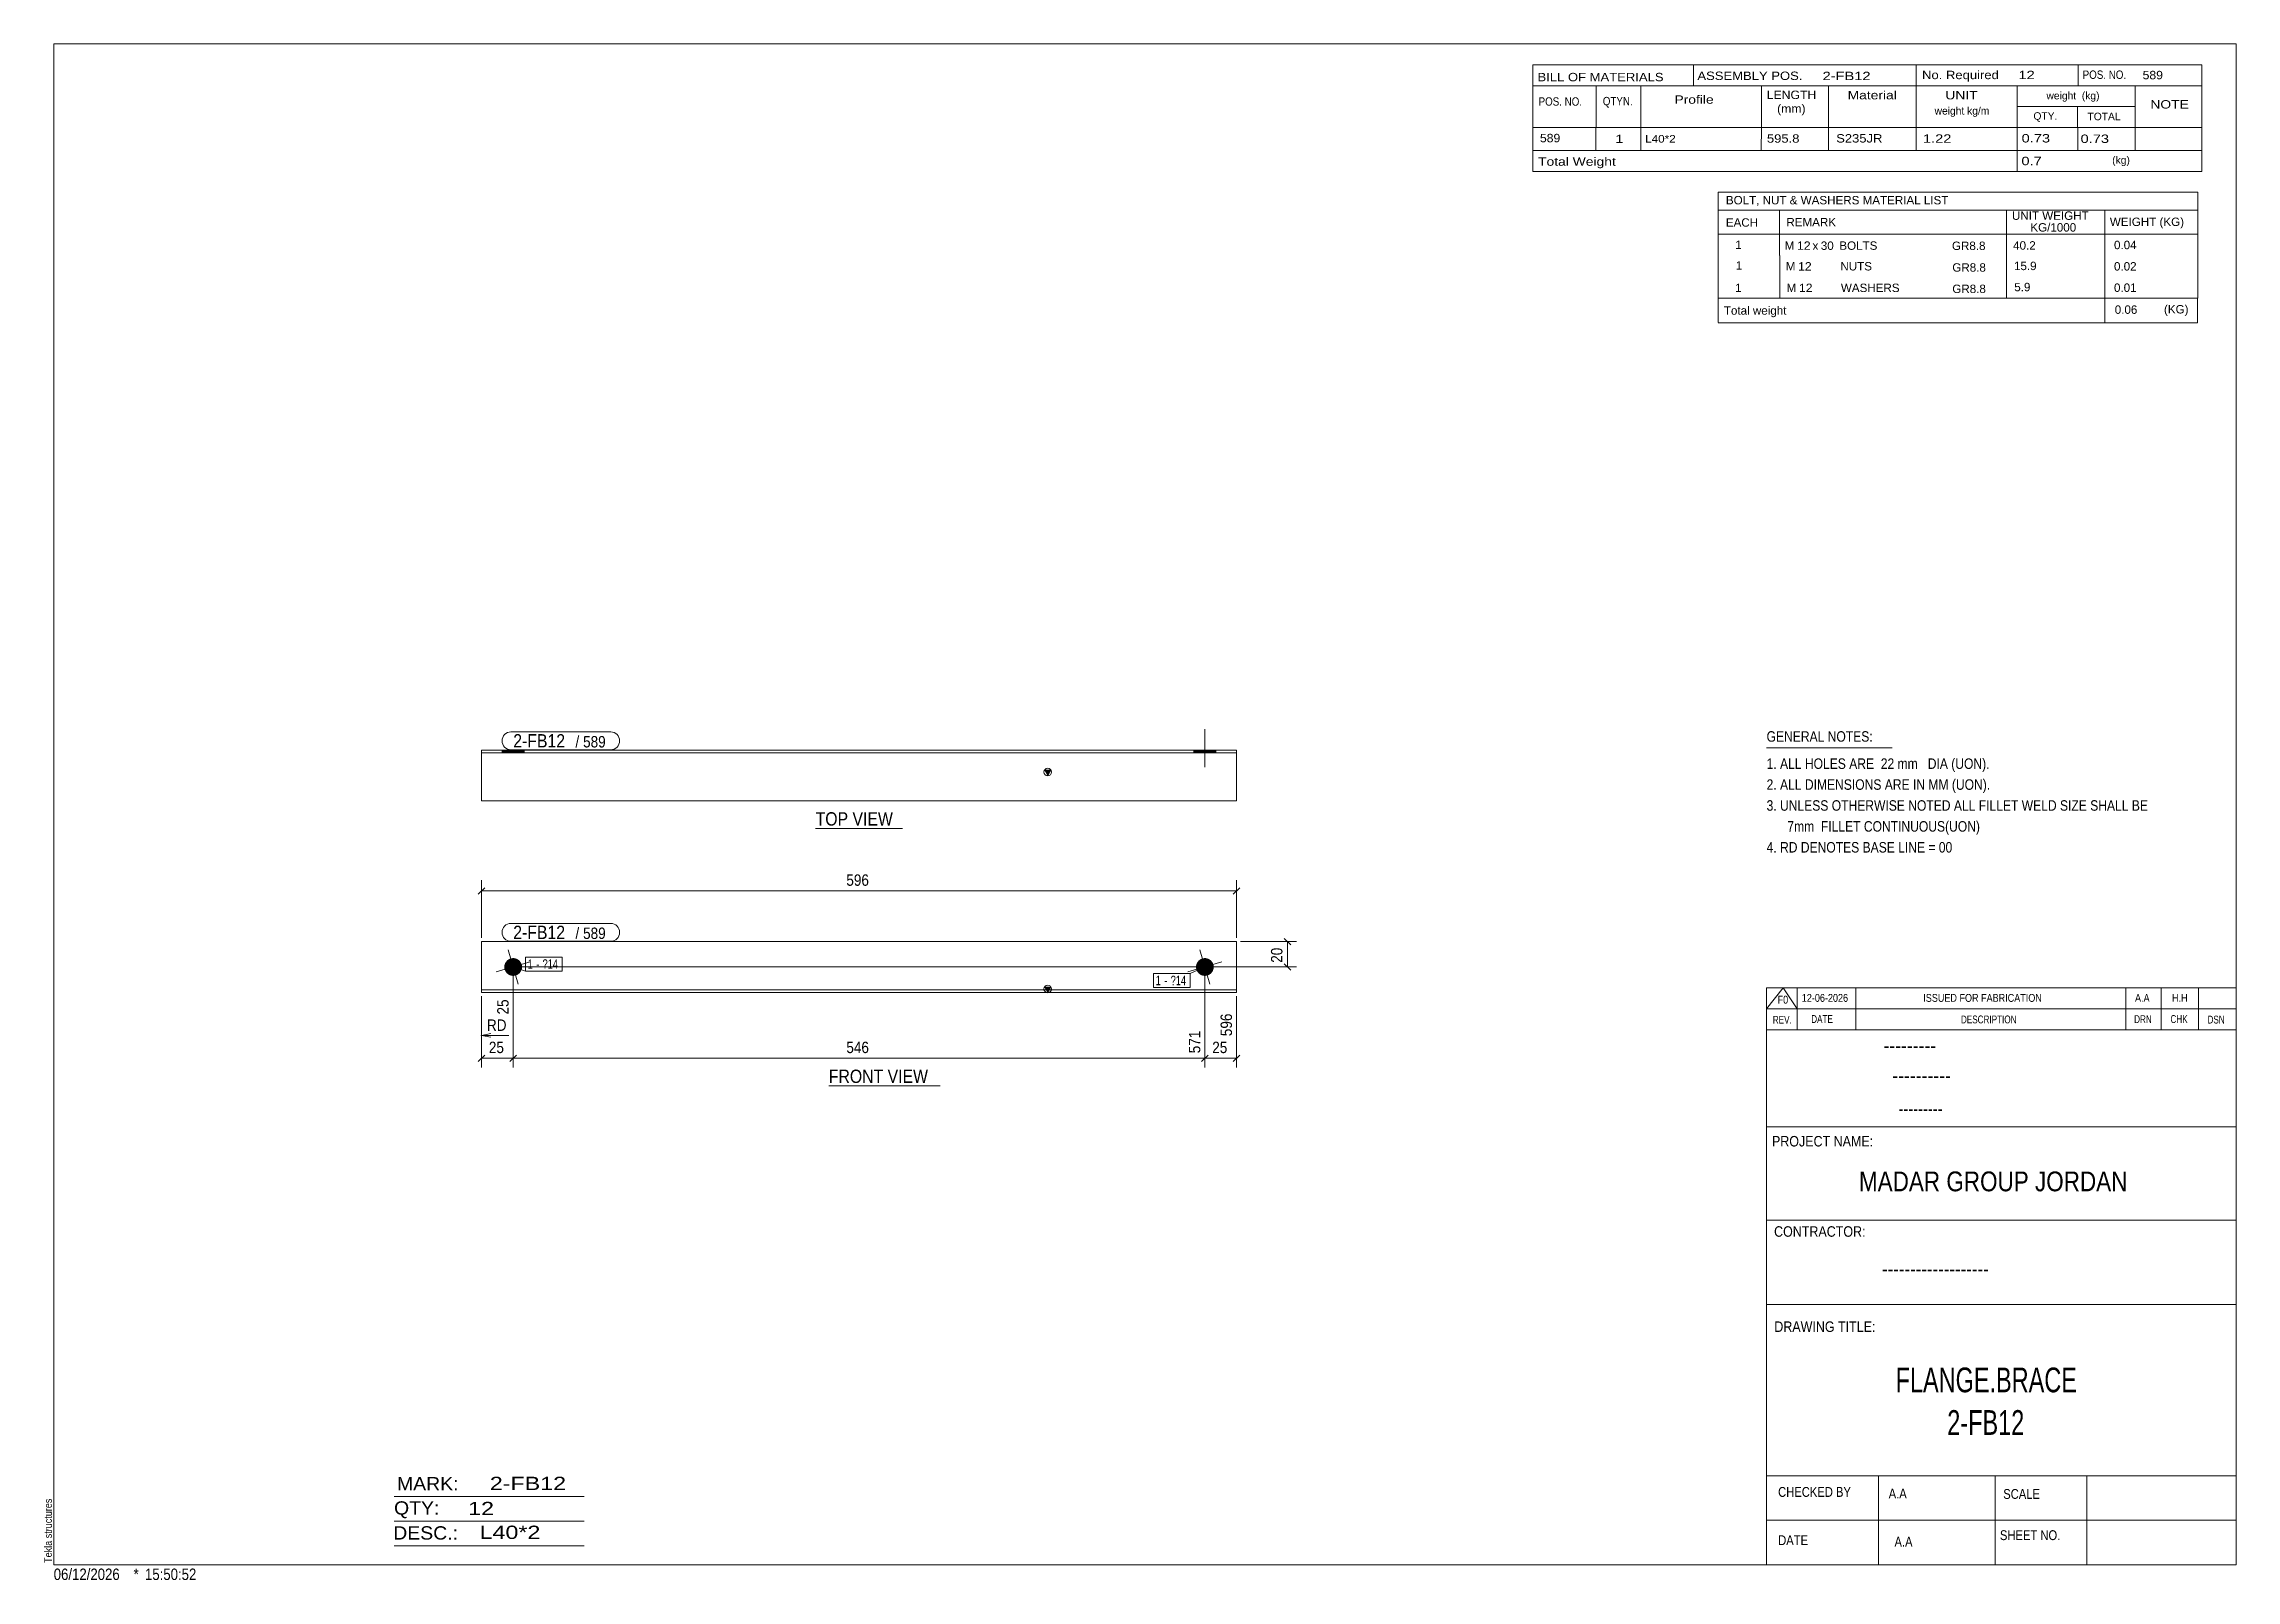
# Model space of a CAD drawing. Header units: millimetres. Extents: x 2 to 579, y 1 to 405.
import ezdxf

# ---------------------------------------------------------------- set-up
doc = ezdxf.new("R2010")
doc.units = ezdxf.units.MM
doc.linetypes.add('XKITLINE00', pattern=[0])
for name, color, linetype, lineweight in [('Bolt', 3, 'Continuous', 0), ('BoltMark', 7, 'Continuous', 0), ('Dimensions', 7, 'Continuous', 0), ('DrawingSheet', 5, 'Continuous', 0), ('OtherObjectType', 7, 'Continuous', 0), ('Part', 2, 'Continuous', 0), ('PartMark', 7, 'Continuous', 0)]:
    doc.layers.add(name, color=color, linetype=linetype, lineweight=lineweight)
doc.styles.add('@ARIAL_UNICODE_MS_BOLD', font='ARIAL.TTF')
doc.styles.add('ARIAL', font='ARIAL.TTF')
doc.styles.add('ARIAL_NARROW', font='ARIALN.TTF')
doc.styles.add('COMIC_SANS_MS_BOLD', font='COMICBD.TTF')
doc.styles.add('SWIS721_EX_BT', font='ARIAL.TTF')
doc.styles.add('SWISSE', font='ARIAL.TTF')

# ---------------------------------------------------------------- blocks, each defined once
blk = doc.blocks.new('*A1')
at = {"layer": 'Bolt'}
blk.add_hatch(color=3, dxfattribs=at).paths.add_polyline_path([(126.44, 159.96), (126.38, 159.95), (126.33, 159.94), (126.27, 159.92), (126.21, 159.91), (126.16, 159.91), (126.1, 159.9), (126.04, 159.89), (125.99, 159.89), (125.93, 159.89), (125.87, 159.88), (125.82, 159.88), (125.76, 159.88), (125.7, 159.89), (125.64, 159.89), (125.59, 159.9), (125.53, 159.9), (125.47, 159.91), (125.42, 159.92), (125.36, 159.93), (125.3, 159.94), (125.25, 159.96), (125.19, 159.97), (125.14, 159.99), (125.08, 160.01), (125.03, 160.03), (124.98, 160.05), (124.92, 160.07), (124.87, 160.09), (124.82, 160.12), (124.77, 160.14), (124.72, 160.17), (124.67, 160.2), (124.62, 160.22), (124.57, 160.26), (124.52, 160.29), (124.47, 160.32), (124.43, 160.35), (124.38, 160.39), (124.34, 160.42), (124.3, 160.46), (124.25, 160.5), (124.21, 160.54), (124.17, 160.58), (124.13, 160.62), (124.09, 160.66), (124.05, 160.71), (124.02, 160.75), (123.98, 160.8), (123.95, 160.84), (123.92, 160.89), (123.88, 160.94), (123.85, 160.98), (123.82, 161.03), (123.79, 161.08), (123.77, 161.13), (123.74, 161.18), (123.72, 161.24), (123.69, 161.29), (123.67, 161.34), (123.65, 161.39), (123.63, 161.45), (123.61, 161.5), (123.6, 161.56), (123.58, 161.61), (123.57, 161.67), (123.55, 161.72), (123.54, 161.78), (123.53, 161.84), (123.52, 161.89), (123.52, 161.95), (123.51, 162.01), (123.51, 162.06), (123.5, 162.12), (123.5, 162.18), (123.5, 162.23), (123.5, 162.29), (123.5, 162.35), (123.51, 162.41), (123.51, 162.46), (123.52, 162.52), (123.53, 162.58), (123.54, 162.63), (123.55, 162.69), (123.56, 162.75), (123.57, 162.8), (123.59, 162.86), (123.61, 162.91), (123.62, 162.97), (123.64, 163.02), (123.66, 163.07), (123.68, 163.13), (123.71, 163.18), (123.73, 163.23), (123.76, 163.28), (123.78, 163.33), (123.81, 163.38), (123.84, 163.43), (123.87, 163.48), (123.9, 163.53), (123.94, 163.58), (123.97, 163.62), (124.01, 163.67), (124.04, 163.71), (124.08, 163.75), (124.12, 163.8), (124.16, 163.84), (124.2, 163.88), (124.24, 163.92), (124.28, 163.96), (124.32, 164), (124.37, 164.03), (124.41, 164.07), (124.46, 164.1), (124.5, 164.13), (124.55, 164.17), (124.6, 164.2), (124.65, 164.23), (124.7, 164.26), (124.75, 164.28), (124.8, 164.31), (124.85, 164.33), (124.9, 164.36), (124.96, 164.38), (125.01, 164.4), (125.06, 164.42), (125.12, 164.44), (125.17, 164.45), (125.23, 164.47), (125.28, 164.48), (125.34, 164.5), (125.4, 164.51), (125.45, 164.52), (125.51, 164.53), (125.57, 164.53), (125.62, 164.54), (125.68, 164.54), (125.74, 164.55), (125.79, 164.55), (125.85, 164.55), (125.91, 164.55), (125.97, 164.55), (126.02, 164.54), (126.08, 164.54), (126.14, 164.53), (126.19, 164.52), (126.25, 164.51), (126.31, 164.5), (126.36, 164.49), (126.42, 164.48), (126.47, 164.46), (126.53, 164.44), (126.58, 164.43), (126.64, 164.41), (126.69, 164.39), (126.74, 164.37), (126.8, 164.34), (126.85, 164.32), (126.9, 164.29), (126.95, 164.27), (127, 164.24), (127.05, 164.21), (127.1, 164.18), (127.14, 164.15), (127.19, 164.11), (127.24, 164.08), (127.28, 164.04), (127.33, 164.01), (127.37, 163.97), (127.41, 163.93), (127.46, 163.89), (127.5, 163.85), (127.54, 163.81), (127.57, 163.77), (127.61, 163.73), (127.65, 163.68), (127.68, 163.64), (127.72, 163.59), (127.75, 163.55), (127.78, 163.5), (127.81, 163.45), (127.84, 163.4), (127.87, 163.35), (127.9, 163.3), (127.93, 163.25), (127.95, 163.2), (127.97, 163.15), (128, 163.09), (128.02, 163.04), (128.04, 162.99), (128.05, 162.93), (128.07, 162.88), (128.09, 162.82), (128.1, 162.77), (128.11, 162.71), (128.13, 162.65), (128.14, 162.6), (128.14, 162.54), (128.15, 162.48), (128.16, 162.43), (128.16, 162.37), (128.16, 162.31), (128.17, 162.26), (128.17, 162.2), (128.17, 162.14), (128.16, 162.08), (128.16, 162.03), (128.15, 161.97), (128.15, 161.91), (128.14, 161.86), (128.13, 161.8), (128.12, 161.74), (128.11, 161.69), (128.09, 161.63), (128.08, 161.58), (128.06, 161.52), (128.04, 161.47), (128.02, 161.41), (128, 161.36), (127.98, 161.31), (127.96, 161.25), (127.93, 161.2), (127.91, 161.15), (127.88, 161.1), (127.85, 161.05), (127.83, 161), (127.79, 160.95), (127.76, 160.91), (127.73, 160.86), (127.7, 160.81), (127.66, 160.77), (127.63, 160.72), (127.59, 160.68), (127.55, 160.64), (127.51, 160.59), (127.47, 160.55), (127.43, 160.51), (127.39, 160.48), (127.34, 160.44), (127.3, 160.4), (127.25, 160.37), (127.21, 160.33), (127.16, 160.3), (127.11, 160.27), (127.07, 160.24), (127.02, 160.21), (126.97, 160.18), (126.92, 160.15), (126.87, 160.12), (126.81, 160.1), (126.76, 160.08), (126.71, 160.05), (126.66, 160.03), (126.6, 160.01), (126.55, 160), (126.49, 159.98)], flags=17)
at = {"layer": 'Bolt', "color": 3, "linetype": 'XKITLINE00', "lineweight": 0}
for p, q in [((130.31, 163.54), (121.36, 160.9)), ((124.51, 166.69), (127.15, 157.74))]:
    blk.add_line(p, q, dxfattribs=at)
blk = doc.blocks.new('*A2')
at = {"layer": 'Bolt'}
blk.add_hatch(color=3, dxfattribs=at).paths.add_polyline_path([(308.36, 159.96), (308.31, 159.95), (308.25, 159.94), (308.19, 159.92), (308.14, 159.91), (308.08, 159.91), (308.02, 159.9), (307.97, 159.89), (307.91, 159.89), (307.85, 159.89), (307.8, 159.88), (307.74, 159.88), (307.68, 159.88), (307.62, 159.89), (307.57, 159.89), (307.51, 159.9), (307.45, 159.9), (307.4, 159.91), (307.34, 159.92), (307.28, 159.93), (307.23, 159.94), (307.17, 159.96), (307.12, 159.97), (307.06, 159.99), (307.01, 160.01), (306.95, 160.03), (306.9, 160.05), (306.85, 160.07), (306.79, 160.09), (306.74, 160.12), (306.69, 160.14), (306.64, 160.17), (306.59, 160.2), (306.54, 160.22), (306.49, 160.26), (306.44, 160.29), (306.4, 160.32), (306.35, 160.35), (306.31, 160.39), (306.26, 160.42), (306.22, 160.46), (306.18, 160.5), (306.13, 160.54), (306.09, 160.58), (306.05, 160.62), (306.02, 160.66), (305.98, 160.71), (305.94, 160.75), (305.91, 160.8), (305.87, 160.84), (305.84, 160.89), (305.81, 160.94), (305.78, 160.98), (305.75, 161.03), (305.72, 161.08), (305.69, 161.13), (305.66, 161.18), (305.64, 161.24), (305.62, 161.29), (305.59, 161.34), (305.57, 161.39), (305.55, 161.45), (305.54, 161.5), (305.52, 161.56), (305.5, 161.61), (305.49, 161.67), (305.48, 161.72), (305.46, 161.78), (305.45, 161.84), (305.45, 161.89), (305.44, 161.95), (305.43, 162.01), (305.43, 162.06), (305.43, 162.12), (305.42, 162.18), (305.42, 162.23), (305.42, 162.29), (305.43, 162.35), (305.43, 162.41), (305.44, 162.46), (305.44, 162.52), (305.45, 162.58), (305.46, 162.63), (305.47, 162.69), (305.48, 162.75), (305.5, 162.8), (305.51, 162.86), (305.53, 162.91), (305.55, 162.97), (305.57, 163.02), (305.59, 163.07), (305.61, 163.13), (305.63, 163.18), (305.66, 163.23), (305.68, 163.28), (305.71, 163.33), (305.74, 163.38), (305.76, 163.43), (305.79, 163.48), (305.83, 163.53), (305.86, 163.58), (305.89, 163.62), (305.93, 163.67), (305.96, 163.71), (306, 163.75), (306.04, 163.8), (306.08, 163.84), (306.12, 163.88), (306.16, 163.92), (306.2, 163.96), (306.25, 164), (306.29, 164.03), (306.34, 164.07), (306.38, 164.1), (306.43, 164.13), (306.48, 164.17), (306.52, 164.2), (306.57, 164.23), (306.62, 164.26), (306.67, 164.28), (306.72, 164.31), (306.78, 164.33), (306.83, 164.36), (306.88, 164.38), (306.93, 164.4), (306.99, 164.42), (307.04, 164.44), (307.1, 164.45), (307.15, 164.47), (307.21, 164.48), (307.26, 164.5), (307.32, 164.51), (307.38, 164.52), (307.43, 164.53), (307.49, 164.53), (307.55, 164.54), (307.6, 164.54), (307.66, 164.55), (307.72, 164.55), (307.77, 164.55), (307.83, 164.55), (307.89, 164.55), (307.95, 164.54), (308, 164.54), (308.06, 164.53), (308.12, 164.52), (308.17, 164.51), (308.23, 164.5), (308.29, 164.49), (308.34, 164.48), (308.4, 164.46), (308.45, 164.44), (308.51, 164.43), (308.56, 164.41), (308.61, 164.39), (308.67, 164.37), (308.72, 164.34), (308.77, 164.32), (308.82, 164.29), (308.87, 164.27), (308.92, 164.24), (308.97, 164.21), (309.02, 164.18), (309.07, 164.15), (309.11, 164.11), (309.16, 164.08), (309.21, 164.04), (309.25, 164.01), (309.29, 163.97), (309.34, 163.93), (309.38, 163.89), (309.42, 163.85), (309.46, 163.81), (309.5, 163.77), (309.54, 163.73), (309.57, 163.68), (309.61, 163.64), (309.64, 163.59), (309.67, 163.55), (309.71, 163.5), (309.74, 163.45), (309.77, 163.4), (309.8, 163.35), (309.82, 163.3), (309.85, 163.25), (309.87, 163.2), (309.9, 163.15), (309.92, 163.09), (309.94, 163.04), (309.96, 162.99), (309.98, 162.93), (309.99, 162.88), (310.01, 162.82), (310.02, 162.77), (310.04, 162.71), (310.05, 162.65), (310.06, 162.6), (310.07, 162.54), (310.07, 162.48), (310.08, 162.43), (310.08, 162.37), (310.09, 162.31), (310.09, 162.26), (310.09, 162.2), (310.09, 162.14), (310.09, 162.08), (310.08, 162.03), (310.08, 161.97), (310.07, 161.91), (310.06, 161.86), (310.05, 161.8), (310.04, 161.74), (310.03, 161.69), (310.02, 161.63), (310, 161.58), (309.98, 161.52), (309.97, 161.47), (309.95, 161.41), (309.93, 161.36), (309.91, 161.31), (309.88, 161.25), (309.86, 161.2), (309.83, 161.15), (309.81, 161.1), (309.78, 161.05), (309.75, 161), (309.72, 160.95), (309.69, 160.91), (309.65, 160.86), (309.62, 160.81), (309.58, 160.77), (309.55, 160.72), (309.51, 160.68), (309.47, 160.64), (309.43, 160.59), (309.39, 160.55), (309.35, 160.51), (309.31, 160.48), (309.27, 160.44), (309.22, 160.4), (309.18, 160.37), (309.13, 160.33), (309.09, 160.3), (309.04, 160.27), (308.99, 160.24), (308.94, 160.21), (308.89, 160.18), (308.84, 160.15), (308.79, 160.12), (308.74, 160.1), (308.69, 160.08), (308.63, 160.05), (308.58, 160.03), (308.53, 160.01), (308.47, 160), (308.42, 159.98)], flags=17)
at = {"layer": 'Bolt', "color": 3, "linetype": 'XKITLINE00', "lineweight": 0}
for p, q in [((312.23, 163.54), (303.28, 160.9)), ((306.44, 166.69), (309.08, 157.74))]:
    blk.add_line(p, q, dxfattribs=at)
blk = doc.blocks.new('*A3')
at = {"layer": 'Part'}
blk.add_hatch(color=2, dxfattribs=at).paths.add_polyline_path([(265.64, 156.95), (267.24, 156.95), (266.44, 155.55)], flags=17)
at = {"layer": 'Part', "color": 2, "linetype": 'XKITLINE00', "lineweight": 0}
for p, q in [((316.09, 168.88), (117.5, 168.88)), ((117.5, 155.55), (117.5, 168.88)), ((316.09, 155.55), (316.09, 168.88)), ((316.09, 156.22), (117.5, 156.22)), ((266.44, 155.55), (265.64, 156.95)), ((265.64, 156.95), (267.24, 156.95)), ((267.24, 156.95), (266.44, 155.55)), ((316.09, 155.55), (117.5, 155.55))]:
    blk.add_line(p, q, dxfattribs=at)
blk.add_circle((266.44, 156.45), 1, dxfattribs=at)
blk = doc.blocks.new('*A4')
at = {"layer": 'Bolt'}
blk.add_hatch(color=3, dxfattribs=at).paths.add_polyline_path([(128.73, 219.25), (128.73, 218.58), (122.94, 218.58), (122.94, 219.25)], flags=17)
at = {"layer": 'Bolt', "color": 3, "linetype": 'XKITLINE00', "lineweight": 0}
for p, q in [((122.94, 218.58), (122.94, 219.25)), ((125.83, 218.58), (125.83, 219.25)), ((128.73, 218.58), (128.73, 219.25))]:
    blk.add_line(p, q, dxfattribs=at)
blk = doc.blocks.new('*A5')
at = {"layer": 'Bolt'}
blk.add_hatch(color=3, dxfattribs=at).paths.add_polyline_path([(310.65, 219.25), (310.65, 218.58), (304.86, 218.58), (304.86, 219.25)], flags=17)
at = {"layer": 'Bolt', "color": 3, "linetype": 'XKITLINE00', "lineweight": 0}
for p, q in [((304.86, 218.58), (304.86, 219.25)), ((307.76, 214.75), (307.76, 224.75)), ((310.65, 218.58), (310.65, 219.25))]:
    blk.add_line(p, q, dxfattribs=at)
blk = doc.blocks.new('*A6')
at = {"layer": 'Part'}
blk.add_hatch(color=2, dxfattribs=at).paths.add_polyline_path([(265.64, 213.98), (267.24, 213.98), (266.44, 212.58)], flags=17)
at = {"layer": 'Part', "color": 2, "linetype": 'XKITLINE00', "lineweight": 0}
for p, q in [((316.09, 219.25), (117.5, 219.25)), ((117.5, 205.92), (117.5, 219.25)), ((316.09, 219.25), (316.09, 205.92)), ((316.09, 218.58), (117.5, 218.58)), ((266.44, 212.58), (265.64, 213.98)), ((265.64, 213.98), (267.24, 213.98)), ((267.24, 213.98), (266.44, 212.58)), ((316.09, 205.92), (117.5, 205.92))]:
    blk.add_line(p, q, dxfattribs=at)
blk.add_circle((266.44, 213.48), 1, dxfattribs=at)
blk = doc.blocks.new('*A7')
at = {"layer": 'DrawingSheet', "color": 5, "linetype": 'XKITLINE00', "lineweight": 0}
for p, q in [((579, 405), (5, 405)), ((5, 405), (5, 5)), ((579, 5), (579, 405)), ((5, 5), (579, 5))]:
    blk.add_line(p, q, dxfattribs=at)
at = {"layer": 'DrawingSheet', "color": 5, "style": 'ARIAL', "width": 0.85}
blk.add_text('Tekla structures', height=2, rotation=90, dxfattribs=at).set_placement((4.5, 5.5))
blk = doc.blocks.new('*A8')
at = {"layer": 'OtherObjectType', "color": 7, "linetype": 'XKITLINE00', "lineweight": 0}
for p, q in [((442.76, 365.95), (442.75, 354.95)), ((442.76, 365.95), (568.88, 365.95)), ((568.88, 365.95), (568.88, 354.95)), ((442.75, 361.3), (568.88, 361.3)), ((458.87, 361.31), (458.87, 354.95)), ((518.57, 361.31), (518.57, 354.95)), ((544.47, 361.29), (544.47, 354.95)), ((442.76, 354.92), (442.76, 349.42)), ((442.77, 354.95), (568.88, 354.95)), ((458.92, 354.95), (458.92, 349.33)), ((518.57, 354.95), (518.57, 349.33)), ((544.5, 354.95), (544.5, 349.45)), ((568.88, 354.95), (568.88, 349.45)), ((442.79, 349.33), (442.79, 343.72)), ((458.95, 349.33), (458.95, 343.71)), ((518.57, 349.33), (518.57, 343.71)), ((544.5, 349.33), (544.5, 343.83)), ((568.88, 349.33), (568.88, 343.83)), ((442.79, 343.7), (442.79, 338.13)), ((458.95, 343.71), (458.95, 338.09)), ((518.57, 343.71), (518.57, 338.09)), ((544.5, 343.71), (544.5, 338.1)), ((568.88, 343.71), (568.88, 338.1)), ((568.88, 338.1), (442.75, 338.13)), ((442.78, 338.09), (442.78, 331.69)), ((442.85, 338.09), (568.87, 338.09)), ((544.5, 338.06), (544.5, 331.64)), ((568.87, 338.06), (568.87, 331.65)), ((442.77, 331.65), (568.87, 331.65))]:
    blk.add_line(p, q, dxfattribs=at)
at = {"layer": 'OtherObjectType', "color": 7, "style": 'ARIAL_NARROW'}
for s, width, p in [('BOLT, NUT & WASHERS MATERIAL LIST', 1.211571, (444.79, 362.79)), ('EACH', 1.211571, (444.78, 356.92)), ('REMARK', 1.211571, (460.7, 357.01)), ('UNIT WEIGHT', 1.211571, (520.03, 358.72)), (' KG/1000', 1.211571, (524.02, 355.63)), ('WEIGHT (KG)', 1.211571, (545.78, 357.1)), ('1', 1.211571, (447.26, 351.05)), ('M', 1.211571, (460.26, 350.85)), ('12', 1.275, (463.5, 350.83)), ('x', 1.211571, (467.58, 350.83)), ('30', 1.211571, (469.76, 350.82)), ('BOLTS', 1.211571, (474.63, 350.84)), ('GR8.8', 1.211571, (504.25, 350.79)), ('40.2', 1.211571, (520.34, 350.88)), ('0.04', 1.211571, (546.87, 351.01)), ('1', 1.211571, (447.4, 345.61)), ('M', 1.211571, (460.54, 345.41)), ('12', 1.275, (463.78, 345.39)), ('NUTS', 1.211571, (474.91, 345.41)), ('GR8.8', 1.211571, (504.35, 345.09)), ('15.9', 1.211571, (520.56, 345.5)), ('0.02', 1.211571, (546.87, 345.39)), ('1', 1.211571, (447.24, 339.74)), ('M', 1.211571, (460.76, 339.74)), ('12', 1.275, (464, 339.72)), ('WASHERS', 1.211571, (475.04, 339.73)), ('GR8.8', 1.211571, (504.35, 339.47)), ('5.9', 1.211571, (520.64, 339.94)), ('0.01', 1.211571, (546.87, 339.78)), ('Total weight', 1.211571, (444.26, 333.77)), ('0.06', 1.211571, (547.07, 334)), ('(KG)', 1.211571, (560.02, 334.1))]:
    blk.add_text(s, height=2.2, dxfattribs=dict(at, width=width)).set_placement(p)
blk = doc.blocks.new('*A9')
at = {"layer": 'OtherObjectType', "color": 7, "linetype": 'XKITLINE00', "lineweight": 0}
blk.add_line((455.5, 219.82), (488.5, 219.82), dxfattribs=at)
at = {"layer": 'OtherObjectType', "color": 7, "style": 'ARIAL_NARROW', "width": 1.008832}
for s, p in [('GENERAL NOTES:', (455.5, 221.47)), ('1. ALL HOLES ARE  22 mm   DIA (UON).', (455.5, 214.32)), ('2. ALL DIMENSIONS ARE IN MM (UON).', (455.5, 208.82)), ('3. UNLESS OTHERWISE NOTED ALL FILLET WELD SIZE SHALL BE', (455.5, 203.32)), ('7mm  FILLET CONTINUOUS(UON)', (460.95, 197.82)), ('4. RD DENOTES BASE LINE = 00', (455.5, 192.32))]:
    blk.add_text(s, height=2.75, dxfattribs=at).set_placement(p)
blk = doc.blocks.new('*A10')
at = {"layer": 'OtherObjectType', "color": 7, "linetype": 'XKITLINE00', "lineweight": 0}
for p, q in [((455.5, 156.76), (579, 156.76)), ((455.5, 151.21), (459.82, 156.76)), ((455.5, 151.21), (455.5, 156.76)), ((459.82, 156.76), (463.53, 151.21)), ((463.53, 151.21), (463.53, 156.76)), ((478.97, 151.21), (478.97, 156.76)), ((549.98, 151.21), (549.98, 156.76)), ((559.24, 151.21), (559.24, 156.76)), ((569.12, 151.21), (569.12, 156.76)), ((579, 151.21), (579, 156.76)), ((455.5, 151.21), (579, 151.21)), ((455.5, 145.65), (455.5, 151.21)), ((459.21, 151.21), (579, 151.21)), ((463.53, 145.65), (463.53, 151.21)), ((478.97, 145.65), (478.97, 151.21)), ((549.98, 145.65), (549.98, 151.21)), ((559.24, 145.65), (559.24, 151.21)), ((569.12, 145.65), (569.12, 151.21)), ((579, 145.65), (579, 151.21))]:
    blk.add_line(p, q, dxfattribs=at)
at = {"layer": 'OtherObjectType', "color": 7, "style": 'ARIAL_NARROW'}
for s, height, width, p in [('F0', 2.058, 1.008832, (458.4, 152.59)), ('12-06-2026', 2.058, 1.008832, (464.76, 153.06)), ('ISSUED FOR FABRICATION', 2.0583, 1.008832, (496.71, 153.06)), ('A.A', 2.058, 1.008832, (552.4, 153.06)), ('H.H', 2.058, 1.008832, (562.13, 153.06)), ('REV.', 2.058, 0.907949, (457.13, 147.31)), ('DATE', 2.058, 0.907949, (467.23, 147.5)), ('DESCRIPTION', 2.0583, 0.907949, (506.61, 147.39)), ('DRN', 2.058, 0.907949, (552.17, 147.47)), ('CHK', 2.058, 0.907949, (561.72, 147.5)), ('DSN', 2.058, 0.907949, (571.47, 147.35))]:
    blk.add_text(s, height=height, dxfattribs=dict(at, width=width)).set_placement(p)
blk = doc.blocks.new('*A11')
at = {"layer": 'OtherObjectType', "color": 6, "linetype": 'XKITLINE00', "lineweight": 0}
for p, q in [((94.5, 23), (144.5, 23)), ((94.5, 16.5), (144.5, 16.5)), ((94.5, 10), (144.5, 10))]:
    blk.add_line(p, q, dxfattribs=at)
at = {"layer": 'OtherObjectType', "color": 6, "style": 'ARIAL_NARROW'}
for s, width, p in [('MARK:', 1.275, (95.27, 24.58)), ('2-FB12', 1.525501, (119.69, 24.65)), ('QTY:', 1.275, (94.5, 18.19)), ('12', 1.525501, (113.99, 18.05)), ('DESC.:', 1.275, (94.29, 11.63)), ('L40*2', 1.525501, (117, 11.79))]:
    blk.add_text(s, height=3.5, dxfattribs=dict(at, width=width)).set_placement(p)
blk = doc.blocks.new('*A12')
at = {"layer": 'OtherObjectType', "color": 2, "linetype": 'XKITLINE00', "lineweight": 0}
for p, q in [((455.5, 145.65), (579, 145.65)), ((455.5, 5), (455.5, 145.64)), ((578.98, 145.64), (579, 5)), ((579, 120.14), (455.5, 120.14)), ((455.5, 95.63), (579, 95.63)), ((579, 73.49), (455.5, 73.49)), ((579, 28.4), (455.5, 28.4)), ((484.94, 28.4), (484.94, 5)), ((515.62, 5), (515.62, 28.4)), ((539.75, 5), (539.75, 28.4)), ((579, 16.7), (455.5, 16.7)), ((579, 5), (455.5, 5))]:
    blk.add_line(p, q, dxfattribs=at)
at = {"layer": 'OtherObjectType', "color": 4, "style": '@ARIAL_UNICODE_MS_BOLD', "width": 0.85}
blk.add_text('---------', height=3.9, dxfattribs=at).set_placement((486.23, 139.59))
at = {"layer": 'OtherObjectType', "color": 7, "style": 'ARIAL', "width": 0.85}
for s, height, p in [('----------', 3.9, (488.56, 131.77)), ('---------', 3.25, (490.21, 123.31))]:
    blk.add_text(s, height=height, dxfattribs=at).set_placement(p)
at = {"layer": 'OtherObjectType', "color": 3, "width": 0.85}
for s, style, p in [('PROJECT NAME:', 'SWIS721_EX_BT', (456.92, 115.01)), ('CONTRACTOR:', 'SWISSE', (457.47, 91.27)), ('DRAWING TITLE:', 'SWIS721_EX_BT', (457.53, 66.24))]:
    blk.add_text(s, height=2.7618, dxfattribs=dict(at, style=style)).set_placement(p)
at = {"layer": 'OtherObjectType', "color": 7, "width": 0.85}
for s, height, p in [('MADAR GROUP JORDAN', 5.2, (479.79, 103.23)), ('CHECKED BY', 2.592, (458.53, 22.86)), ('A.A', 2.592, (487.61, 22.45)), ('SCALE', 2.592, (517.74, 22.33)), ('DATE', 2.592, (458.54, 10.16)), ('A.A', 2.592, (489.14, 9.76)), ('SHEET NO.', 2.592, (516.87, 11.49))]:
    blk.add_text(s, height=height, dxfattribs=at).set_placement(p)
at = {"layer": 'OtherObjectType', "color": 1}
for s, height, style, width, p in [('-------------------', 3.9, 'COMIC_SANS_MS_BOLD', 0.85, (485.87, 80.86)), ('FLANGE.BRACE', 6.5, 'ARIAL', 0.68, (489.43, 50.37)), ('2-FB12', 6.5, 'ARIAL', 0.68, (503.02, 39.17))]:
    blk.add_text(s, height=height, dxfattribs=dict(at, style=style, width=width)).set_placement(p)
blk = doc.blocks.new('*A13')
at = {"layer": 'OtherObjectType', "color": 7, "linetype": 'XKITLINE00', "lineweight": 0}
for p, q in [((393.98, 399.5), (569.98, 399.5)), ((393.98, 399.5), (393.98, 388.5)), ((436.26, 399.42), (436.26, 393.87)), ((494.85, 394), (494.85, 399.5)), ((537.43, 393.96), (537.43, 399.42)), ((569.98, 394), (569.98, 399.5)), ((393.98, 394), (569.98, 394)), ((410.64, 394), (410.64, 383)), ((422.4, 393.98), (422.4, 383.03)), ((454.12, 393.99), (454.13, 383)), ((471.78, 393.98), (471.78, 383)), ((494.85, 393.98), (494.85, 383)), ((521.43, 394), (521.43, 383)), ((552.42, 394), (552.42, 383)), ((569.98, 394), (569.98, 388.5)), ((393.98, 388.5), (393.98, 383)), ((521.45, 388.52), (552.45, 388.52)), ((537.28, 388.52), (537.28, 383)), ((569.98, 388.5), (569.98, 383)), ((393.98, 383), (569.98, 383)), ((393.98, 383), (393.98, 376.95)), ((410.63, 383), (410.63, 376.95)), ((422.44, 382.99), (422.44, 376.95)), ((454.12, 383), (454.11, 376.95)), ((471.79, 383), (471.79, 376.95)), ((494.87, 383), (494.87, 376.95)), ((521.44, 383), (521.44, 376.95)), ((537.33, 382.95), (537.33, 376.95)), ((552.43, 383), (552.43, 376.95)), ((569.98, 383), (569.98, 376.95)), ((393.98, 376.95), (569.98, 376.95)), ((393.98, 376.95), (393.98, 371.45)), ((521.44, 376.95), (521.44, 371.45)), ((569.98, 376.95), (569.98, 371.45)), ((393.98, 371.45), (569.98, 371.45))]:
    blk.add_line(p, q, dxfattribs=at)
at = {"layer": 'OtherObjectType', "color": 7, "style": 'ARIAL_NARROW'}
for s, height, width, p in [('No. Required', 2.2, 1.36, (496.39, 395.72)), ('12', 2.2, 1.525501, (521.75, 395.72)), ('POS. NO.', 2.2, 1.02, (538.63, 395.79)), ('589', 2.2, 1.270501, (554.4, 395.69)), ('BILL OF MATERIALS', 2.2, 1.36, (395.25, 395.16)), ('ASSEMBLY POS.', 2.2, 1.36, (437.3, 395.5)), ('LENGTH', 2.2, 1.275, (455.54, 390.49)), ('2-FB12', 2.2, 1.525501, (470.23, 395.46)), ('Material', 2.2, 1.445, (476.81, 390.41)), ('UNIT', 2.2, 1.445, (502.52, 390.4)), ('weight  (kg)', 1.98, 1.19, (529.11, 390.39)), ('POS. NO.', 2.2, 1.02, (395.53, 388.74)), ('QTYN.', 2.2, 1.02, (412.42, 388.84)), ('Profile', 2.2, 1.445, (431.26, 389.25)), ('(mm)', 2.2, 1.275, (458.26, 386.86)), ('weight kg/m', 1.98, 1.19, (499.69, 386.4)), ('QTY.', 1.98, 1.19, (525.68, 385.03)), ('TOTAL', 1.98, 1.19, (539.9, 384.91)), ('NOTE', 2.2, 1.445, (556.44, 387.99)), ('589', 2.2, 1.270501, (395.89, 379.12)), ('1', 2.2, 1.525501, (415.71, 378.91)), ('L40*2', 1.98, 1.355501, (423.56, 379.04)), ('595.8', 2.2, 1.355501, (455.59, 379.01)), ('S235JR', 2.2, 1.355501, (473.81, 379.05)), ('1.22', 2.2, 1.525501, (496.62, 378.99)), ('0.73', 2.2, 1.525501, (522.57, 379.07)), ('0.73', 2.2, 1.525501, (538.08, 378.94)), ('Total Weight', 2.2, 1.445, (395.4, 372.94)), ('0.7', 2.2, 1.525501, (522.52, 373.09)), ('(kg)', 1.98, 1.19, (546.4, 373.46))]:
    blk.add_text(s, height=height, dxfattribs=dict(at, width=width)).set_placement(p)
blk = doc.blocks.new('*A14')
at = {"layer": 'OtherObjectType', "color": 7, "style": 'ARIAL_NARROW', "width": 1.008832}
for s, p in [('06/12/2026', (4.99, 1)), ('*', (26, 1)), ('15:50:52', (29, 1))]:
    blk.add_text(s, height=3, dxfattribs=at).set_placement(p)
blk = doc.blocks.new('*A15')
at = {"layer": 'Dimensions', "color": 7, "linetype": 'XKITLINE00', "lineweight": 0}
for p, q in [((317.09, 168.88), (331.9, 168.88)), ((328.65, 169.73), (330.35, 168.03)), ((329.5, 162.22), (329.5, 168.88)), ((126.83, 162.22), (331.9, 162.22)), ((328.65, 163.07), (330.35, 161.37))]:
    blk.add_line(p, q, dxfattribs=at)
at = {"layer": 'Dimensions', "color": 3}
for p in [(329.5, 168.88), (329.5, 162.22)]:
    blk.add_point(p, dxfattribs=at)
at = {"layer": 'Dimensions', "color": 3, "style": 'ARIAL', "width": 0.85}
blk.add_text('20', height=3, rotation=90.00021, dxfattribs=at).set_placement((328.15, 163.32))
blk = doc.blocks.new('*A16')
at = {"layer": 'Dimensions', "color": 7, "linetype": 'XKITLINE00', "lineweight": 0}
for p, q in [((117.5, 169.88), (117.5, 185.07)), ((316.09, 169.88), (316.09, 185.07)), ((118.35, 183.07), (116.65, 181.37)), ((117.5, 182.22), (316.09, 182.22)), ((316.94, 183.07), (315.24, 181.37))]:
    blk.add_line(p, q, dxfattribs=at)
at = {"layer": 'Dimensions', "color": 3}
for p in [(117.5, 182.22), (316.09, 182.22)]:
    blk.add_point(p, dxfattribs=at)
at = {"layer": 'Dimensions', "color": 3, "style": 'ARIAL', "width": 0.85}
blk.add_text('596', height=3, dxfattribs=at).set_placement((213.46, 183.57))
blk = doc.blocks.new('*A17')
at = {"layer": 'Dimensions', "color": 7, "linetype": 'XKITLINE00', "lineweight": 0}
for p, q in [((125.83, 161.22), (125.83, 135.82)), ((117.5, 154.55), (117.5, 135.82)), ((117.5, 154.55), (117.5, 141.82)), ((120, 144.72), (117.5, 144.22)), ((120, 143.72), (117.5, 144.22)), ((124.72, 144.22), (117.5, 144.22)), ((118.35, 139.07), (116.65, 137.37)), ((126.68, 139.07), (124.98, 137.37)), ((117.5, 138.22), (125.83, 138.22))]:
    blk.add_line(p, q, dxfattribs=at)
at = {"layer": 'Dimensions', "color": 7}
blk.add_point((117.5, 144.22), dxfattribs=at)
at = {"layer": 'Dimensions', "color": 3}
for p in [(117.5, 138.22), (125.83, 138.22)]:
    blk.add_point(p, dxfattribs=at)
at = {"layer": 'Dimensions', "color": 3, "style": 'ARIAL', "width": 0.85}
blk.add_text('25', height=3, rotation=90.00021, dxfattribs=at).set_placement((124.63, 149.72))
for s, p in [('RD', (118.94, 145.42)), ('25', (119.44, 139.57))]:
    blk.add_text(s, height=3, dxfattribs=at).set_placement(p)
blk = doc.blocks.new('*A18')
at = {"layer": 'Dimensions', "color": 7, "linetype": 'XKITLINE00', "lineweight": 0}
for p, q in [((125.83, 161.22), (125.83, 135.82)), ((307.76, 161.22), (307.76, 135.82)), ((126.68, 139.07), (124.98, 137.37)), ((308.6, 139.07), (306.91, 137.37)), ((125.83, 138.22), (307.76, 138.22))]:
    blk.add_line(p, q, dxfattribs=at)
at = {"layer": 'Dimensions', "color": 3}
for p in [(125.83, 138.22), (307.76, 138.22)]:
    blk.add_point(p, dxfattribs=at)
at = {"layer": 'Dimensions', "color": 3, "style": 'ARIAL', "width": 0.85}
blk.add_text('571', height=3, rotation=90.00021, dxfattribs=at).set_placement((306.56, 139.52))
blk.add_text('546', height=3, dxfattribs=at).set_placement((213.46, 139.57))
blk = doc.blocks.new('*A19')
at = {"layer": 'Dimensions', "color": 7, "linetype": 'XKITLINE00', "lineweight": 0}
for p, q in [((307.76, 161.22), (307.76, 135.82)), ((316.09, 154.55), (316.09, 135.82)), ((308.6, 139.07), (306.91, 137.37)), ((316.94, 139.07), (315.24, 137.37)), ((307.76, 138.22), (316.09, 138.22))]:
    blk.add_line(p, q, dxfattribs=at)
at = {"layer": 'Dimensions', "color": 3}
for p in [(307.76, 138.22), (316.09, 138.22)]:
    blk.add_point(p, dxfattribs=at)
at = {"layer": 'Dimensions', "color": 3, "style": 'ARIAL', "width": 0.85}
blk.add_text('596', height=3, rotation=90.00021, dxfattribs=at).set_placement((314.89, 144.02))
blk.add_text('25', height=3, dxfattribs=at).set_placement((309.7, 139.57))
blk = doc.blocks.new('*A20')
at = {"layer": 'BoltMark', "color": 7, "linetype": 'XKITLINE00', "lineweight": 0}
for p, q in [((307.76, 162.22), (303.92, 160.53)), ((294.23, 160.53), (303.92, 160.53)), ((294.23, 156.83), (294.23, 160.53)), ((294.23, 156.83), (303.92, 156.83)), ((303.92, 156.83), (303.92, 160.53))]:
    blk.add_line(p, q, dxfattribs=at)
at = {"layer": 'BoltMark', "color": 3, "style": 'ARIAL_NARROW', "width": 0.85}
for s, p in [('1', (294.83, 157.43)), ('-', (297.1, 157.43)), ('?14', (298.76, 157.43))]:
    blk.add_text(s, height=2.5, dxfattribs=at).set_placement(p)
blk = doc.blocks.new('*A21')
at = {"layer": 'BoltMark', "color": 7, "linetype": 'XKITLINE00', "lineweight": 0}
for p, q in [((125.83, 162.22), (129.04, 161.14)), ((129.04, 164.84), (138.72, 164.84)), ((129.04, 161.14), (129.04, 164.84)), ((138.72, 161.14), (138.72, 164.84)), ((129.04, 161.14), (138.72, 161.14))]:
    blk.add_line(p, q, dxfattribs=at)
at = {"layer": 'BoltMark', "color": 3, "style": 'ARIAL_NARROW', "width": 0.85}
for s, p in [('1', (129.64, 161.74)), ('-', (131.91, 161.74)), ('?14', (133.56, 161.74))]:
    blk.add_text(s, height=2.5, dxfattribs=at).set_placement(p)
blk = doc.blocks.new('*A22')
at = {"layer": 'PartMark', "color": 7, "linetype": 'XKITLINE00', "lineweight": 0}
for p, q in [((125.25, 173.68), (151.49, 173.68)), ((125.25, 168.98), (151.49, 168.98))]:
    blk.add_line(p, q, dxfattribs=at)
for centre, start, end in [((125.25, 171.33), 90, 270), ((151.49, 171.33), 270, 90)]:
    blk.add_arc(centre, 2.35, start, end, dxfattribs=at)
at = {"layer": 'PartMark', "color": 1, "style": 'ARIAL', "width": 0.85}
blk.add_text('2-FB12', height=3.5, dxfattribs=at).set_placement((125.85, 169.58))
at = {"layer": 'PartMark', "color": 3, "style": 'ARIAL', "width": 0.85}
for s, p in [('/', (142.21, 169.58)), ('589', (144.22, 169.58))]:
    blk.add_text(s, height=3, dxfattribs=at).set_placement(p)
blk = doc.blocks.new('*A23')
at = {"layer": 'OtherObjectType', "color": 7, "linetype": 'XKITLINE00', "lineweight": 0}
blk.add_line((208.85, 130.97), (238.15, 130.97), dxfattribs=at)
at = {"layer": 'OtherObjectType', "color": 7, "style": 'ARIAL', "width": 0.85}
blk.add_text('FRONT VIEW', height=3.5, dxfattribs=at).set_placement((208.85, 131.72))
blk = doc.blocks.new('*A24')
at = {"layer": 'PartMark', "color": 7, "linetype": 'XKITLINE00', "lineweight": 0}
for p, q in [((125.25, 224.05), (151.49, 224.05)), ((125.25, 219.35), (151.49, 219.35))]:
    blk.add_line(p, q, dxfattribs=at)
for centre, start, end in [((125.25, 221.7), 90, 270), ((151.49, 221.7), 270, 90)]:
    blk.add_arc(centre, 2.35, start, end, dxfattribs=at)
at = {"layer": 'PartMark', "color": 1, "style": 'ARIAL', "width": 0.85}
blk.add_text('2-FB12', height=3.5, dxfattribs=at).set_placement((125.85, 219.95))
at = {"layer": 'PartMark', "color": 3, "style": 'ARIAL', "width": 0.85}
for s, p in [('/', (142.21, 219.95)), ('589', (144.22, 219.95))]:
    blk.add_text(s, height=3, dxfattribs=at).set_placement(p)
blk = doc.blocks.new('*A25')
at = {"layer": 'OtherObjectType', "color": 7, "linetype": 'XKITLINE00', "lineweight": 0}
blk.add_line((205.38, 198.67), (228.21, 198.67), dxfattribs=at)
at = {"layer": 'OtherObjectType', "color": 7, "style": 'ARIAL', "width": 0.85}
blk.add_text('TOP VIEW', height=3.5, dxfattribs=at).set_placement((205.38, 199.42))

msp = doc.modelspace()

# ---------------------------------------------------------------- block references
at = {"lineweight": 0}
for name in ['*A7', '*A13', '*A8', '*A24', '*A4', '*A5', '*A9', '*A25', '*A16', '*A22', '*A15', '*A1', '*A21', '*A20', '*A2', '*A17', '*A18', '*A19', '*A10', '*A12', '*A23', '*A11', '*A14']:
    msp.add_blockref(name, (0, 0), dxfattribs=at)
at = {"layer": 'Part', "lineweight": 0}
for name in ['*A6', '*A3']:
    msp.add_blockref(name, (0, 0), dxfattribs=at)

doc.saveas('drawing.dxf')
